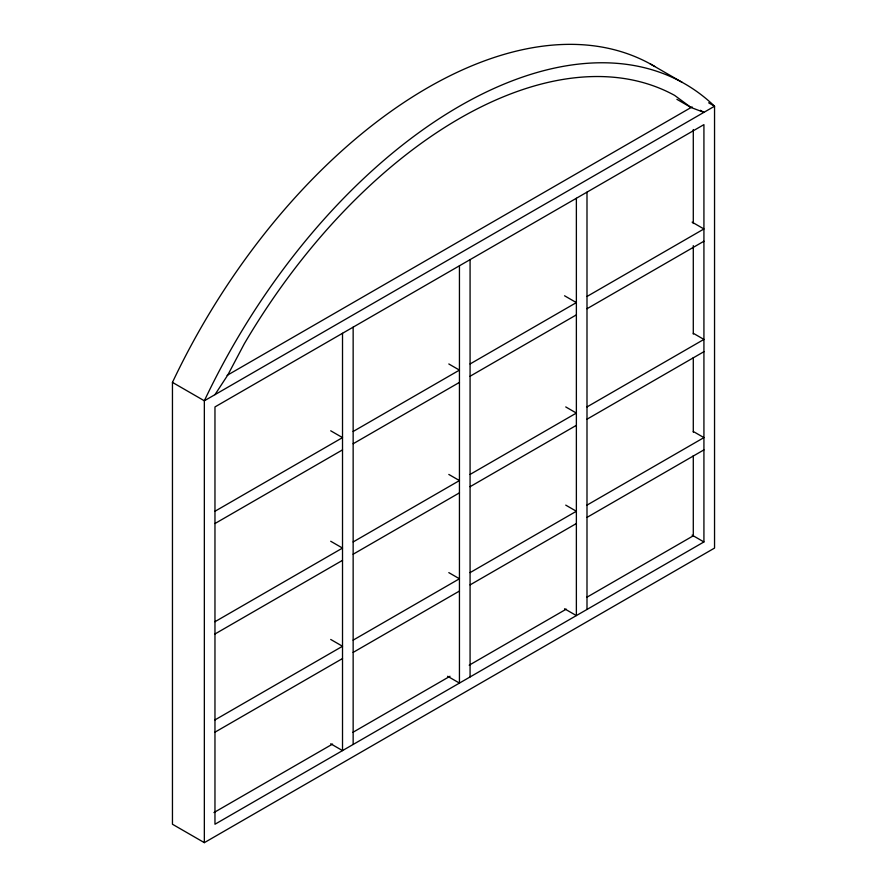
<?xml version="1.0" encoding="UTF-8"?>
<svg xmlns="http://www.w3.org/2000/svg" width="887" height="887" viewBox="0 0 887 887"><rect width="100%" height="100%" fill="white"/><g stroke="black" fill="none" stroke-linecap="round" stroke-linejoin="round"><path stroke-width="1.33" d="M214.964 394.66L227.826 374.957L244.269 343.834A435.894 251.664 -60 0 1 674.619 95.386L691.062 107.504L703.923 112.361L700.375 110.31M227.105 375.367L692.093 106.917M214.964 511.256L342.515 437.613L330.707 430.794M353.148 431.481L459.444 370.112L448.811 363.969M470.077 363.969L576.373 302.6L564.553 295.781M586.994 296.469L703.923 228.957L692.115 222.138M214.964 523.53L342.515 449.886M353.148 443.755L459.444 382.386M470.077 376.243L576.373 314.874M586.994 308.743L703.923 241.231M214.964 621.72L342.515 548.077L330.707 541.258M353.148 541.946L459.444 480.577L448.811 474.434M470.077 474.434L576.373 413.065L565.74 406.933M586.994 406.933L703.923 339.422L693.29 333.29M214.964 633.994L342.515 560.351M353.148 554.22L459.444 492.85M470.077 486.708L576.373 425.339M586.994 419.207L703.923 351.695M214.964 719.911L342.515 646.268L330.707 639.449M353.148 640.137L459.444 578.767L448.811 572.625M470.077 572.625L576.373 511.256L565.74 505.124M586.994 505.124L703.923 437.613L693.29 431.481M214.964 732.185L342.515 658.542M353.148 652.411L459.444 591.041M470.077 584.899L576.373 523.53M586.994 517.398L703.923 449.886M213.922 812.57L332.57 744.071M352.937 732.307L450.008 676.26M469.19 665.195L566.261 609.147M586.629 597.383L693.29 535.803L693.29 455.663M703.923 541.946L214.964 824.245L214.964 406.933L703.923 124.635L703.923 541.946L692.115 535.127M654.817 66.514A450.973 260.368 -60 0 0 172.455 382.386L172.455 824.245L204.343 842.65L714.545 548.077L714.545 106.218L708.646 102.814M650.171 63.864L682.059 82.269M676.892 99.322L691.062 107.504M172.455 382.386L204.343 400.791L714.545 106.218A450.973 260.368 -60 0 0 204.343 400.791L204.343 842.65M564.553 608.77L576.373 615.589L576.373 198.278M447.636 676.271L459.444 683.09L459.444 265.778M330.707 743.783L342.515 750.602L342.515 333.29M693.29 129.546L693.29 223.513M693.29 245.621L693.29 334.066M693.29 357.55L693.29 432.169M586.994 192.135L586.994 609.447M470.077 259.647L470.077 676.958M353.148 327.148L353.148 744.459"/></g></svg>
